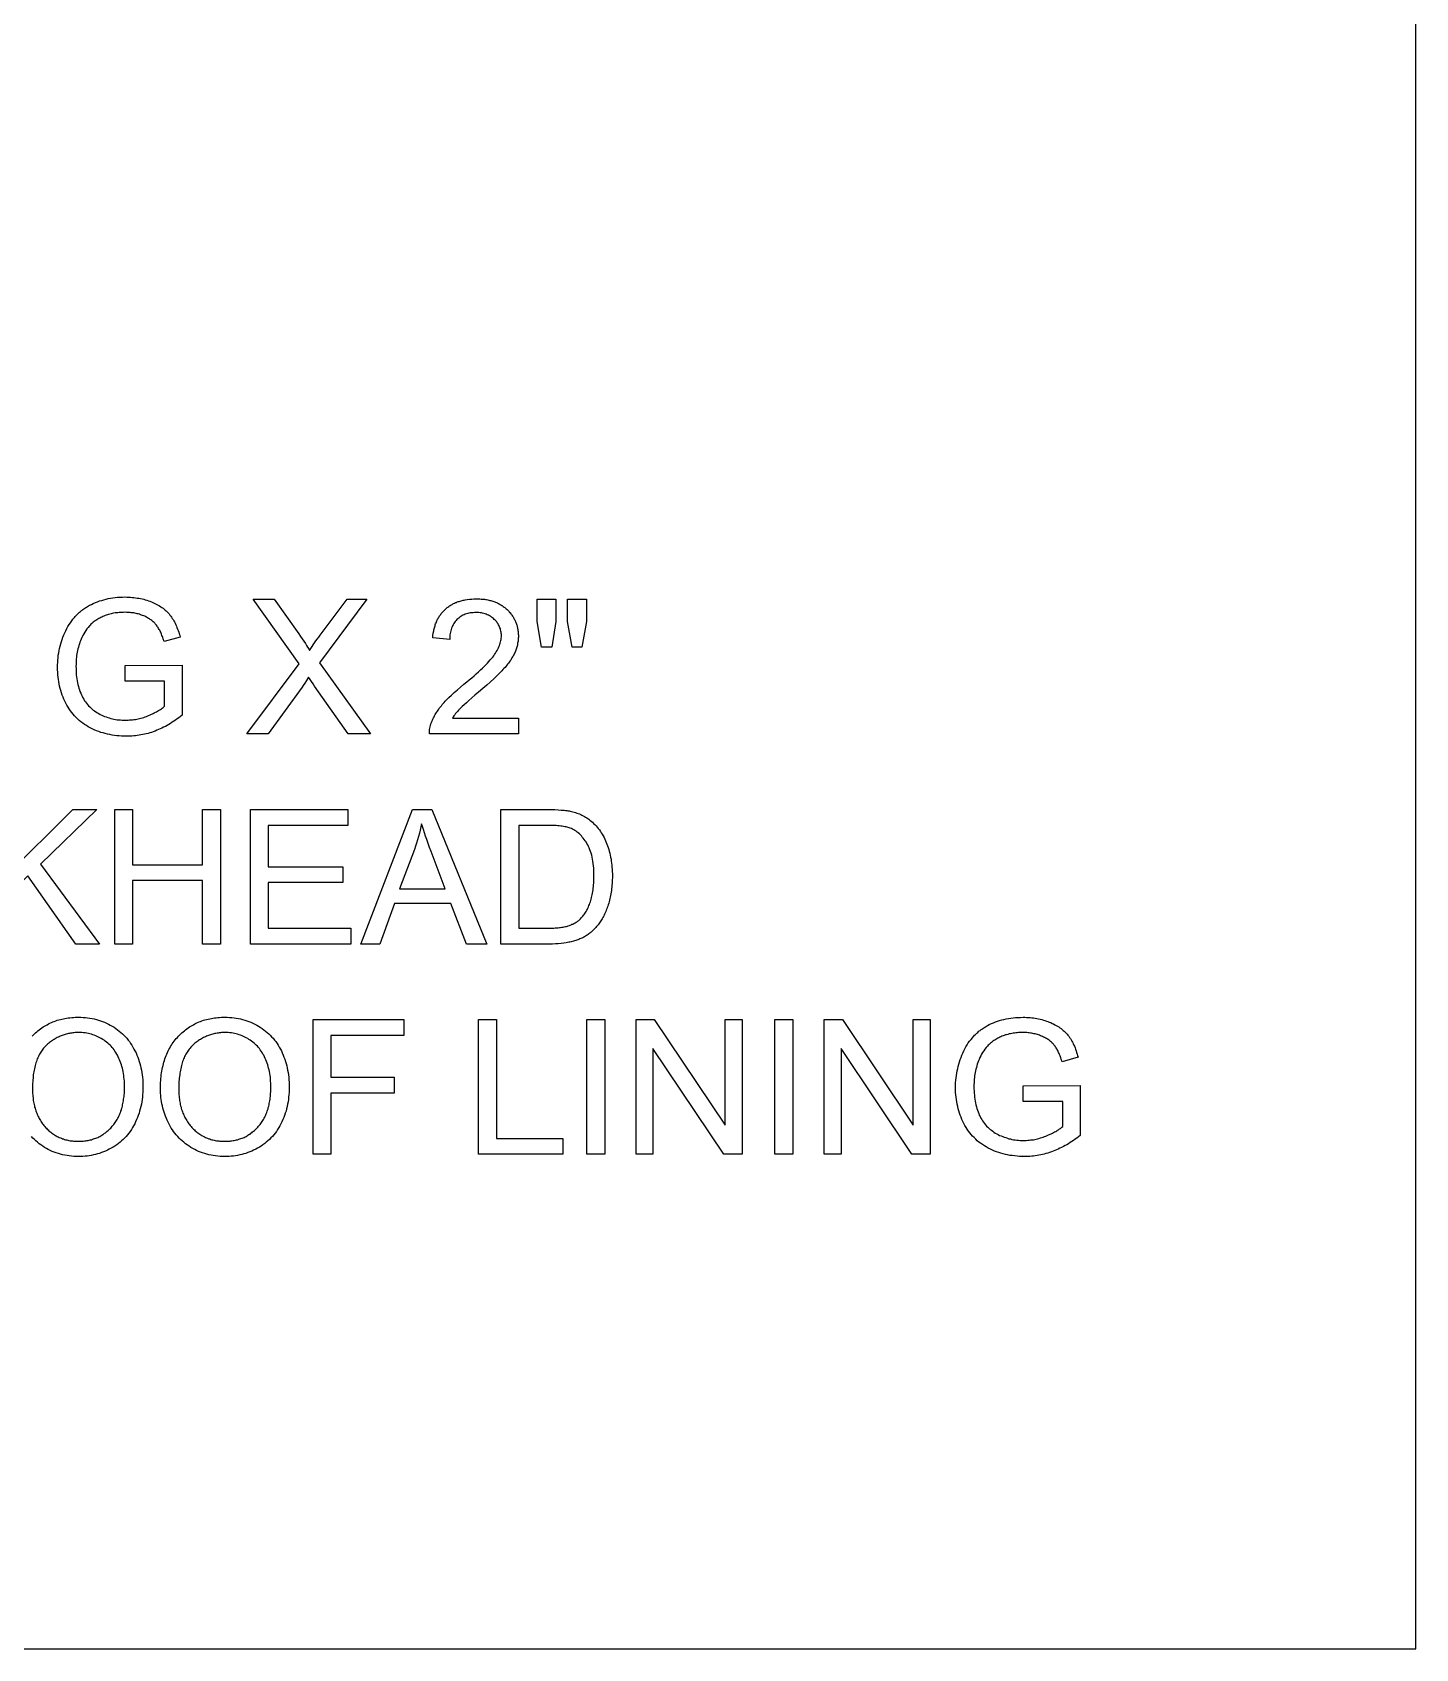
# Model space of a CAD drawing. Extents: x 0 to 4891, y -5350 to 5.
# Drawn here: x 2861 to 3814, y -5350 to -4237 of the extents above; entities that cross this region are included whole.
import ezdxf

# ---------------------------------------------------------------- set-up
doc = ezdxf.new("R2010")
doc.units = 0
doc.layers.add('Default_Layer', color=1, linetype='CONTINUOUS')

msp = doc.modelspace()

# ---------------------------------------------------------------- linework, layer by layer
at = {"layer": 'Default_Layer'}
for points in [[(0, -5350.1), (3813.6, -5350.1), (3813.6, -3124.1), (0, -3124.1), (0, -5350.1)], [(2924.9, -4683.9), (2924.9, -4673), (2964.2, -4672.9), (2964.2, -4707.3), (2963, -4708.2), (2961.9, -4709.1), (2960.7, -4709.9), (2959.6, -4710.7), (2958.4, -4711.5), (2957.3, -4712.2), (2956.1, -4713), (2955, -4713.7), (2953.8, -4714.3), (2952.6, -4715), (2951.4, -4715.6), (2950.3, -4716.2), (2949.1, -4716.7), (2947.9, -4717.2), (2946.7, -4717.7), (2945.5, -4718.2), (2944.3, -4718.7), (2943.1, -4719.1), (2941.9, -4719.4), (2940.7, -4719.8), (2939.4, -4720.1), (2938.2, -4720.4), (2937, -4720.7), (2935.8, -4720.9), (2934.5, -4721.1), (2933.3, -4721.3), (2932, -4721.5), (2930.8, -4721.6), (2929.5, -4721.7), (2928.3, -4721.8), (2927, -4721.8), (2925.8, -4721.8), (2924.1, -4721.8), (2922.4, -4721.7), (2920.7, -4721.6), (2919.1, -4721.5), (2917.5, -4721.3), (2915.9, -4721), (2914.3, -4720.7), (2912.7, -4720.4), (2911.2, -4720), (2909.7, -4719.5), (2908.1, -4719.1), (2906.7, -4718.5), (2905.2, -4718), (2903.7, -4717.4), (2902.3, -4716.7), (2900.9, -4716), (2899.5, -4715.2), (2898.2, -4714.5), (2896.9, -4713.6), (2895.7, -4712.7), (2894.5, -4711.8), (2893.3, -4710.9), (2892.2, -4709.9), (2891.1, -4708.8), (2890.1, -4707.7), (2889.1, -4706.6), (2888.2, -4705.5), (2887.3, -4704.3), (2886.4, -4703), (2885.6, -4701.7), (2884.8, -4700.4), (2884.1, -4699.1), (2883.4, -4697.7), (2882.8, -4696.2), (2882.2, -4694.8), (2881.6, -4693.4), (2881.1, -4691.9), (2880.6, -4690.4), (2880.2, -4688.9), (2879.8, -4687.3), (2879.5, -4685.8), (2879.2, -4684.2), (2879, -4682.6), (2878.8, -4681), (2878.6, -4679.4), (2878.5, -4677.7), (2878.4, -4676), (2878.4, -4674.3), (2878.4, -4672.6), (2878.5, -4671), (2878.6, -4669.3), (2878.8, -4667.7), (2878.9, -4666), (2879.2, -4664.4), (2879.5, -4662.8), (2879.8, -4661.3), (2880.2, -4659.7), (2880.6, -4658.1), (2881.1, -4656.6), (2881.6, -4655.1), (2882.1, -4653.5), (2882.7, -4652), (2883.3, -4650.6), (2884, -4649.1), (2884.8, -4647.6), (2885.5, -4646.2), (2886.3, -4644.9), (2887.2, -4643.6), (2888.1, -4642.3), (2889, -4641.1), (2890, -4640), (2890.4, -4639.4), (2891, -4638.9), (2891.5, -4638.3), (2892, -4637.8), (2892.5, -4637.3), (2893.1, -4636.8), (2893.6, -4636.3), (2894.2, -4635.8), (2894.8, -4635.3), (2895.3, -4634.9), (2895.9, -4634.4), (2896.5, -4634), (2897.1, -4633.6), (2897.8, -4633.2), (2898.4, -4632.8), (2899, -4632.4), (2899.7, -4632), (2900.3, -4631.6), (2901.7, -4631), (2903, -4630.3), (2904.4, -4629.7), (2905.9, -4629.2), (2907.3, -4628.6), (2908.8, -4628.2), (2910.3, -4627.8), (2911.8, -4627.4), (2913.3, -4627), (2914.9, -4626.7), (2916.5, -4626.5), (2918.1, -4626.3), (2919.7, -4626.1), (2921.4, -4626), (2923.1, -4626), (2924.8, -4625.9), (2926.1, -4626), (2927.3, -4626), (2928.5, -4626.1), (2929.7, -4626.2), (2930.9, -4626.3), (2932.1, -4626.4), (2933.2, -4626.6), (2934.4, -4626.8), (2935.5, -4627), (2936.6, -4627.2), (2937.7, -4627.5), (2938.8, -4627.8), (2939.9, -4628.1), (2940.9, -4628.5), (2941.9, -4628.8), (2943, -4629.2), (2944, -4629.7), (2945, -4630.1), (2945.9, -4630.5), (2946.8, -4631), (2947.7, -4631.5), (2948.6, -4632), (2949.4, -4632.6), (2950.2, -4633.1), (2951, -4633.7), (2951.8, -4634.3), (2952.5, -4634.9), (2953.2, -4635.5), (2953.9, -4636.2), (2954.5, -4636.9), (2955.2, -4637.6), (2955.7, -4638.3), (2956.3, -4639), (2956.9, -4639.8), (2957.4, -4640.6), (2957.9, -4641.4), (2958.4, -4642.3), (2958.9, -4643.1), (2959.4, -4644), (2959.8, -4645), (2960.2, -4645.9), (2960.6, -4646.9), (2961, -4648), (2961.4, -4649), (2961.8, -4650.1), (2962.1, -4651.2), (2962.5, -4652.3), (2962.8, -4653.5), (2951.7, -4656.5), (2951.2, -4654.8), (2950.9, -4653.9), (2950.6, -4653.1), (2950.3, -4652.4), (2950, -4651.6), (2949.7, -4650.9), (2949.4, -4650.2), (2949, -4649.5), (2948.7, -4648.8), (2948.3, -4648.2), (2948, -4647.6), (2947.6, -4647), (2947.3, -4646.4), (2946.9, -4645.9), (2946.5, -4645.4), (2946.1, -4644.9), (2945.7, -4644.4), (2945.3, -4643.9), (2944.8, -4643.4), (2944.3, -4643), (2943.8, -4642.6), (2943.3, -4642.1), (2942.7, -4641.7), (2942.2, -4641.3), (2941.6, -4640.9), (2941, -4640.6), (2940.4, -4640.2), (2939.7, -4639.9), (2939.1, -4639.5), (2938.4, -4639.2), (2937.7, -4638.9), (2936.9, -4638.6), (2936.2, -4638.3), (2935.5, -4638.1), (2934.7, -4637.8), (2933.9, -4637.6), (2933.2, -4637.4), (2932.4, -4637.2), (2931.6, -4637.1), (2930.8, -4636.9), (2930, -4636.8), (2929.1, -4636.7), (2928.3, -4636.6), (2927.5, -4636.5), (2926.6, -4636.5), (2925.8, -4636.5), (2924.9, -4636.4), (2923.8, -4636.5), (2922.8, -4636.5), (2921.8, -4636.5), (2920.8, -4636.6), (2919.8, -4636.7), (2918.9, -4636.8), (2918, -4636.9), (2917, -4637.1), (2916.1, -4637.3), (2915.3, -4637.5), (2914.4, -4637.7), (2913.5, -4637.9), (2912.7, -4638.2), (2911.9, -4638.4), (2911.1, -4638.7), (2910.3, -4639), (2909.6, -4639.4), (2908.8, -4639.7), (2908.1, -4640), (2907.4, -4640.4), (2906.7, -4640.8), (2906.1, -4641.2), (2905.4, -4641.6), (2904.8, -4642), (2904.2, -4642.4), (2903.6, -4642.8), (2903, -4643.3), (2902.5, -4643.8), (2901.9, -4644.2), (2901.4, -4644.7), (2900.9, -4645.2), (2900.4, -4645.7), (2899.5, -4646.8), (2898.6, -4647.9), (2897.8, -4649), (2897.1, -4650.1), (2896.4, -4651.3), (2895.7, -4652.5), (2895.1, -4653.7), (2894.6, -4654.9), (2894.2, -4656), (2893.8, -4657.1), (2893.4, -4658.2), (2893, -4659.3), (2892.7, -4660.4), (2892.4, -4661.6), (2892.2, -4662.7), (2891.9, -4663.9), (2891.7, -4665), (2891.5, -4666.2), (2891.4, -4667.4), (2891.3, -4668.6), (2891.2, -4669.8), (2891.1, -4671.1), (2891.1, -4672.3), (2891, -4673.6), (2891.1, -4675.1), (2891.1, -4676.6), (2891.2, -4678.1), (2891.3, -4679.5), (2891.5, -4680.9), (2891.6, -4682.3), (2891.9, -4683.6), (2892.1, -4685), (2892.4, -4686.2), (2892.7, -4687.5), (2893, -4688.7), (2893.4, -4689.9), (2893.8, -4691), (2894.3, -4692.2), (2894.8, -4693.3), (2895.3, -4694.3), (2895.8, -4695.3), (2896.4, -4696.3), (2897, -4697.3), (2897.7, -4698.2), (2898.3, -4699.1), (2899.1, -4700), (2899.8, -4700.8), (2900.5, -4701.6), (2901.3, -4702.3), (2902.2, -4703.1), (2903, -4703.8), (2903.9, -4704.4), (2904.8, -4705), (2905.8, -4705.6), (2906.7, -4706.2), (2907.7, -4706.7), (2908.8, -4707.2), (2909.8, -4707.7), (2910.8, -4708.1), (2911.9, -4708.5), (2912.9, -4708.8), (2914, -4709.2), (2915.1, -4709.5), (2916.2, -4709.7), (2917.2, -4710), (2918.3, -4710.2), (2919.4, -4710.4), (2920.5, -4710.5), (2921.7, -4710.6), (2922.8, -4710.7), (2923.9, -4710.7), (2925.1, -4710.8), (2926.1, -4710.7), (2927.1, -4710.7), (2928, -4710.6), (2929, -4710.6), (2930, -4710.5), (2931, -4710.3), (2932, -4710.2), (2932.9, -4710), (2933.9, -4709.8), (2934.9, -4709.6), (2935.8, -4709.3), (2936.8, -4709), (2937.8, -4708.8), (2938.7, -4708.4), (2939.7, -4708.1), (2940.6, -4707.7), (2942.5, -4706.9), (2944.2, -4706.1), (2945, -4705.7), (2945.8, -4705.3), (2946.6, -4704.9), (2947.3, -4704.5), (2948, -4704.1), (2948.7, -4703.7), (2949.3, -4703.3), (2949.9, -4702.9), (2950.5, -4702.4), (2951.1, -4702), (2951.6, -4701.6), (2952.1, -4701.1), (2952.1, -4683.9), (2924.9, -4683.9)], [(3008.8, -4720.2), (3044.7, -4671.9), (3013, -4627.5), (3027.6, -4627.5), (3044.5, -4651.3), (3045.7, -4653.1), (3046.9, -4654.8), (3048, -4656.4), (3049, -4657.9), (3049.8, -4659.2), (3050.6, -4660.5), (3051.3, -4661.6), (3051.9, -4662.7), (3052.7, -4661.4), (3053.6, -4660.1), (3054.4, -4658.8), (3055.3, -4657.5), (3056.2, -4656.2), (3057.2, -4654.9), (3058.2, -4653.5), (3059.3, -4652.1), (3077.9, -4627.5), (3091.3, -4627.5), (3058.7, -4671.2), (3093.8, -4720.2), (3078.6, -4720.2), (3055.3, -4687.2), (3054.3, -4685.7), (3053.3, -4684.2), (3052.3, -4682.6), (3051.2, -4681), (3049.8, -4683.3), (3048.6, -4685.2), (3047.6, -4686.8), (3046.8, -4687.9), (3023.5, -4720.2), (3008.8, -4720.2)], [(3195.8, -4709.3), (3195.8, -4720.2), (3134.5, -4720.2), (3134.5, -4719.2), (3134.6, -4718.2), (3134.6, -4717.2), (3134.8, -4716.2), (3135, -4715.2), (3135.2, -4714.3), (3135.5, -4713.3), (3135.8, -4712.3), (3136.2, -4711.6), (3136.5, -4710.8), (3136.8, -4710), (3137.2, -4709.2), (3137.6, -4708.4), (3138, -4707.7), (3138.4, -4706.9), (3138.9, -4706.1), (3139.4, -4705.4), (3139.9, -4704.6), (3140.4, -4703.8), (3140.9, -4703.1), (3141.5, -4702.3), (3142.1, -4701.5), (3142.7, -4700.8), (3143.3, -4700), (3144, -4699.2), (3144.7, -4698.5), (3145.4, -4697.7), (3146.2, -4696.8), (3147.8, -4695.2), (3149.6, -4693.5), (3151.6, -4691.7), (3153.7, -4689.8), (3155.9, -4687.9), (3158.2, -4686), (3160.1, -4684.4), (3161.9, -4682.9), (3163.6, -4681.5), (3165.2, -4680.1), (3166.7, -4678.7), (3168.2, -4677.4), (3169.6, -4676.1), (3170.9, -4674.9), (3172.1, -4673.7), (3173.3, -4672.5), (3174.4, -4671.4), (3175.4, -4670.3), (3176.3, -4669.2), (3177.2, -4668.2), (3178, -4667.3), (3178.7, -4666.4), (3179.3, -4665.5), (3179.9, -4664.6), (3180.5, -4663.7), (3181, -4662.8), (3181.5, -4661.9), (3181.9, -4661), (3182.3, -4660.2), (3182.6, -4659.3), (3183, -4658.4), (3183.2, -4657.6), (3183.5, -4656.7), (3183.6, -4655.9), (3183.8, -4655.1), (3183.9, -4654.3), (3184, -4653.4), (3184, -4652.6), (3184, -4651.8), (3183.9, -4651), (3183.8, -4650.2), (3183.7, -4649.4), (3183.5, -4648.6), (3183.3, -4647.9), (3183, -4647.1), (3182.8, -4646.4), (3182.4, -4645.7), (3182.1, -4645), (3181.7, -4644.3), (3181.2, -4643.7), (3180.8, -4643.1), (3180.2, -4642.4), (3179.7, -4641.8), (3179.1, -4641.3), (3178.5, -4640.7), (3177.9, -4640.2), (3177.2, -4639.7), (3176.5, -4639.2), (3175.8, -4638.8), (3175.1, -4638.4), (3174.3, -4638.1), (3173.6, -4637.7), (3172.8, -4637.5), (3171.9, -4637.2), (3171.1, -4637), (3170.2, -4636.9), (3169.3, -4636.7), (3168.4, -4636.6), (3167.5, -4636.6), (3166.5, -4636.6), (3165.5, -4636.6), (3164.5, -4636.7), (3163.6, -4636.7), (3162.6, -4636.9), (3161.7, -4637.1), (3160.8, -4637.3), (3160, -4637.5), (3159.1, -4637.8), (3158.3, -4638.1), (3157.5, -4638.5), (3156.8, -4638.9), (3156, -4639.3), (3155.3, -4639.8), (3154.7, -4640.4), (3154, -4640.9), (3153.4, -4641.5), (3152.8, -4642.1), (3152.2, -4642.8), (3151.7, -4643.5), (3151.2, -4644.2), (3150.8, -4645), (3150.4, -4645.7), (3150, -4646.5), (3149.7, -4647.4), (3149.4, -4648.3), (3149.1, -4649.2), (3148.9, -4650.1), (3148.7, -4651), (3148.6, -4652), (3148.5, -4653), (3148.4, -4654.1), (3148.4, -4655.2), (3136.7, -4654), (3136.8, -4652.4), (3137.1, -4650.8), (3137.4, -4649.3), (3137.5, -4648.5), (3137.7, -4647.8), (3137.9, -4647.1), (3138.1, -4646.4), (3138.3, -4645.7), (3138.5, -4645), (3138.7, -4644.4), (3139, -4643.7), (3139.3, -4643.1), (3139.5, -4642.4), (3139.8, -4641.8), (3140.1, -4641.2), (3140.4, -4640.6), (3140.8, -4640), (3141.1, -4639.5), (3141.5, -4638.9), (3141.8, -4638.4), (3142.2, -4637.9), (3142.6, -4637.3), (3143, -4636.8), (3143.4, -4636.3), (3143.9, -4635.8), (3144.3, -4635.4), (3144.8, -4634.9), (3145.2, -4634.5), (3145.7, -4634), (3146.2, -4633.6), (3146.7, -4633.2), (3147.2, -4632.8), (3147.8, -4632.4), (3148.3, -4632.1), (3148.8, -4631.7), (3149.4, -4631.4), (3150, -4631), (3150.6, -4630.7), (3151.1, -4630.4), (3151.7, -4630.1), (3152.4, -4629.8), (3153, -4629.6), (3153.6, -4629.3), (3154.2, -4629.1), (3154.9, -4628.9), (3155.6, -4628.7), (3156.2, -4628.5), (3156.9, -4628.3), (3157.6, -4628.1), (3158.3, -4628), (3159, -4627.8), (3160.5, -4627.6), (3162, -4627.4), (3163.6, -4627.3), (3165.1, -4627.2), (3166.8, -4627.2), (3168.4, -4627.2), (3169.2, -4627.2), (3170, -4627.3), (3170.8, -4627.3), (3171.6, -4627.4), (3172.3, -4627.5), (3173.1, -4627.6), (3173.8, -4627.7), (3174.6, -4627.9), (3175.3, -4628), (3176, -4628.2), (3176.7, -4628.4), (3177.4, -4628.6), (3178.1, -4628.8), (3178.7, -4629), (3179.4, -4629.2), (3180, -4629.5), (3180.7, -4629.8), (3181.3, -4630), (3181.9, -4630.3), (3182.5, -4630.6), (3183.1, -4631), (3183.7, -4631.3), (3184.2, -4631.7), (3184.8, -4632), (3185.3, -4632.4), (3185.9, -4632.8), (3186.4, -4633.2), (3186.9, -4633.7), (3187.4, -4634.1), (3187.9, -4634.5), (3188.4, -4635), (3188.8, -4635.5), (3189.3, -4636), (3189.7, -4636.5), (3190.1, -4636.9), (3190.5, -4637.4), (3190.9, -4638), (3191.3, -4638.5), (3191.7, -4639), (3192, -4639.5), (3192.3, -4640.1), (3192.6, -4640.6), (3192.9, -4641.1), (3193.2, -4641.7), (3193.5, -4642.3), (3193.7, -4642.8), (3194, -4643.4), (3194.2, -4644), (3194.4, -4644.6), (3194.6, -4645.2), (3194.8, -4645.8), (3194.9, -4646.4), (3195.1, -4647), (3195.2, -4647.6), (3195.3, -4648.3), (3195.4, -4648.9), (3195.5, -4649.6), (3195.6, -4650.2), (3195.6, -4650.9), (3195.6, -4651.5), (3195.7, -4652.2), (3195.7, -4652.9), (3195.7, -4653.6), (3195.6, -4654.3), (3195.6, -4655), (3195.5, -4655.7), (3195.5, -4656.3), (3195.4, -4657), (3195.2, -4657.7), (3195.1, -4658.4), (3195, -4659.1), (3194.8, -4659.8), (3194.6, -4660.5), (3194.4, -4661.1), (3194.2, -4661.8), (3193.9, -4662.5), (3193.7, -4663.2), (3193.4, -4663.8), (3193.1, -4664.5), (3192.8, -4665.2), (3192.4, -4665.9), (3192.1, -4666.6), (3191.7, -4667.2), (3191.3, -4667.9), (3190.8, -4668.6), (3190.4, -4669.3), (3189.9, -4670.1), (3189.4, -4670.8), (3188.8, -4671.5), (3188.3, -4672.2), (3187.7, -4672.9), (3187.1, -4673.7), (3186.5, -4674.4), (3185.8, -4675.2), (3185.1, -4675.9), (3184.4, -4676.7), (3183.6, -4677.5), (3182.7, -4678.4), (3180.9, -4680.2), (3178.8, -4682.2), (3176.5, -4684.3), (3174, -4686.6), (3171.2, -4688.9), (3168.3, -4691.5), (3165.8, -4693.5), (3163.6, -4695.4), (3161.6, -4697.1), (3159.9, -4698.7), (3158.4, -4700.1), (3157.1, -4701.3), (3156, -4702.3), (3155.1, -4703.2), (3154.4, -4703.9), (3153.7, -4704.7), (3153.1, -4705.5), (3152.5, -4706.2), (3151.9, -4707), (3151.3, -4707.8), (3150.8, -4708.5), (3150.3, -4709.3), (3195.8, -4709.3)], [(3211.7, -4660.4), (3208.6, -4642.7), (3208.6, -4627.5), (3221.5, -4627.5), (3221.5, -4642.7), (3218.7, -4660.4), (3211.7, -4660.4)], [(3232.7, -4660.4), (3229.6, -4642.7), (3229.6, -4627.5), (3242.5, -4627.5), (3242.5, -4642.7), (3239.5, -4660.4), (3232.7, -4660.4)], [(2830.5, -4864.9), (2830.5, -4772.2), (2842.8, -4772.2), (2842.8, -4818.2), (2888.8, -4772.2), (2905.5, -4772.2), (2866.6, -4809.8), (2907.2, -4864.9), (2891, -4864.9), (2858, -4818), (2842.8, -4832.8), (2842.8, -4864.9), (2830.5, -4864.9)], [(2917.8, -4864.9), (2917.8, -4772.2), (2930.1, -4772.2), (2930.1, -4810.3), (2978.3, -4810.3), (2978.3, -4772.2), (2990.5, -4772.2), (2990.5, -4864.9), (2978.3, -4864.9), (2978.3, -4821.2), (2930.1, -4821.2), (2930.1, -4864.9), (2917.8, -4864.9)], [(3011.2, -4864.9), (3011.2, -4772.2), (3078.2, -4772.2), (3078.2, -4783.2), (3023.5, -4783.2), (3023.5, -4811.6), (3074.8, -4811.6), (3074.8, -4822.4), (3023.5, -4822.4), (3023.5, -4854), (3080.4, -4854), (3080.4, -4864.9), (3011.2, -4864.9)], [(3087.2, -4864.9), (3122.8, -4772.2), (3136, -4772.2), (3173.9, -4864.9), (3159.9, -4864.9), (3149.1, -4836.9), (3110.4, -4836.9), (3100.2, -4864.9), (3087.2, -4864.9)], [(3183.7, -4864.9), (3183.7, -4772.2), (3215.7, -4772.2), (3218.3, -4772.2), (3220.7, -4772.3), (3223, -4772.4), (3225.2, -4772.6), (3227.2, -4772.7), (3228.1, -4772.9), (3229, -4773), (3229.8, -4773.1), (3230.7, -4773.2), (3231.4, -4773.4), (3232.2, -4773.6), (3233.2, -4773.8), (3234.1, -4774.1), (3235.1, -4774.3), (3236, -4774.7), (3236.9, -4775), (3237.8, -4775.3), (3238.7, -4775.7), (3239.5, -4776.1), (3240.4, -4776.6), (3241.2, -4777), (3242, -4777.5), (3242.8, -4778), (3243.6, -4778.5), (3244.3, -4779), (3245, -4779.6), (3245.8, -4780.2), (3246.7, -4781), (3247.5, -4781.8), (3248.4, -4782.6), (3249.2, -4783.5), (3250, -4784.4), (3250.7, -4785.3), (3251.5, -4786.3), (3252.2, -4787.3), (3252.8, -4788.3), (3253.5, -4789.3), (3254.1, -4790.4), (3254.7, -4791.4), (3255.2, -4792.6), (3255.7, -4793.7), (3256.2, -4794.9), (3256.7, -4796.1), (3257.1, -4797.3), (3257.6, -4798.5), (3257.9, -4799.8), (3258.3, -4801), (3258.6, -4802.3), (3258.9, -4803.7), (3259.2, -4805), (3259.5, -4806.4), (3259.7, -4807.8), (3259.9, -4809.2), (3260, -4810.6), (3260.1, -4812), (3260.2, -4813.5), (3260.3, -4815), (3260.4, -4816.5), (3260.4, -4818.1), (3260.4, -4819.4), (3260.3, -4820.7), (3260.3, -4821.9), (3260.2, -4823.2), (3260.1, -4824.4), (3260, -4825.7), (3259.9, -4826.9), (3259.8, -4828), (3259.6, -4829.2), (3259.4, -4830.3), (3259.2, -4831.5), (3259, -4832.6), (3258.7, -4833.6), (3258.5, -4834.7), (3258.2, -4835.8), (3257.9, -4836.8), (3257.6, -4837.8), (3257.3, -4838.8), (3256.9, -4839.8), (3256.6, -4840.7), (3256.2, -4841.6), (3255.9, -4842.5), (3255.5, -4843.4), (3255.1, -4844.3), (3254.7, -4845.1), (3254.3, -4845.9), (3253.9, -4846.7), (3253.4, -4847.5), (3253, -4848.2), (3252.5, -4848.9), (3252.1, -4849.6), (3251.6, -4850.3), (3251.1, -4851), (3250.6, -4851.6), (3250.1, -4852.2), (3249.6, -4852.8), (3249.1, -4853.4), (3248.6, -4854), (3248.1, -4854.5), (3247.5, -4855.1), (3247, -4855.6), (3246.5, -4856.1), (3245.9, -4856.6), (3245.4, -4857), (3244.8, -4857.5), (3244.2, -4857.9), (3243.7, -4858.3), (3243.1, -4858.7), (3242.5, -4859.1), (3241.9, -4859.5), (3241.3, -4859.8), (3240.7, -4860.2), (3240.1, -4860.5), (3239.4, -4860.8), (3238.7, -4861.1), (3238.1, -4861.4), (3237.4, -4861.7), (3236.6, -4862), (3235.9, -4862.2), (3235.2, -4862.5), (3234.4, -4862.7), (3233.6, -4862.9), (3232, -4863.4), (3231.2, -4863.5), (3230.4, -4863.7), (3228.7, -4864), (3226.9, -4864.3), (3225.1, -4864.5), (3223.2, -4864.7), (3221.3, -4864.8), (3219.2, -4864.9), (3217.2, -4864.9), (3183.7, -4864.9)], [(3113.9, -4826.9), (3145.3, -4826.9), (3135.7, -4801.2), (3134.6, -4798.3), (3133.6, -4795.6), (3132.7, -4793), (3131.8, -4790.5), (3131, -4788.2), (3130.3, -4786), (3129.7, -4783.9), (3129.1, -4782), (3128.6, -4784.2), (3128.1, -4786.4), (3127.6, -4788.6), (3126.9, -4790.8), (3126.3, -4793.1), (3125.6, -4795.3), (3124.9, -4797.5), (3124.1, -4799.7), (3113.9, -4826.9)], [(3196, -4854), (3215.8, -4854), (3218, -4854), (3220.1, -4853.9), (3221.1, -4853.8), (3222.1, -4853.8), (3223, -4853.7), (3224, -4853.6), (3224.8, -4853.5), (3225.7, -4853.3), (3226.5, -4853.2), (3227.3, -4853), (3228.1, -4852.9), (3228.8, -4852.7), (3229.5, -4852.5), (3230.1, -4852.3), (3230.8, -4852.1), (3231.4, -4851.8), (3232, -4851.6), (3232.6, -4851.3), (3233.2, -4851.1), (3233.8, -4850.8), (3234.3, -4850.5), (3234.9, -4850.2), (3235.4, -4849.9), (3235.9, -4849.6), (3236.3, -4849.3), (3236.8, -4848.9), (3237.3, -4848.6), (3237.7, -4848.2), (3238.1, -4847.9), (3238.5, -4847.5), (3239, -4846.9), (3239.5, -4846.3), (3240.1, -4845.7), (3240.5, -4845.1), (3241, -4844.5), (3241.5, -4843.8), (3241.9, -4843.1), (3242.4, -4842.4), (3242.8, -4841.6), (3243.2, -4840.9), (3243.6, -4840.1), (3243.9, -4839.3), (3244.3, -4838.4), (3244.6, -4837.6), (3244.9, -4836.7), (3245.3, -4835.8), (3245.6, -4834.8), (3245.8, -4833.9), (3246.1, -4832.9), (3246.3, -4831.9), (3246.6, -4830.9), (3246.8, -4829.8), (3246.9, -4828.7), (3247.1, -4827.6), (3247.2, -4826.5), (3247.4, -4825.3), (3247.5, -4824.1), (3247.6, -4822.9), (3247.6, -4821.7), (3247.7, -4820.5), (3247.7, -4819.2), (3247.7, -4817.9), (3247.7, -4816.1), (3247.6, -4814.4), (3247.6, -4812.7), (3247.4, -4811), (3247.3, -4809.5), (3247, -4807.9), (3246.8, -4806.5), (3246.5, -4805), (3246.2, -4803.7), (3245.8, -4802.3), (3245.4, -4801.1), (3245, -4799.9), (3244.5, -4798.7), (3244, -4797.6), (3243.5, -4796.6), (3242.9, -4795.6), (3242.3, -4794.6), (3241.7, -4793.7), (3241.1, -4792.8), (3240.4, -4792), (3239.7, -4791.2), (3239.1, -4790.4), (3238.4, -4789.7), (3237.7, -4789), (3236.9, -4788.4), (3236.2, -4787.8), (3235.4, -4787.2), (3234.6, -4786.7), (3233.8, -4786.2), (3233, -4785.8), (3232.2, -4785.4), (3231.3, -4785.1), (3230.7, -4784.8), (3230, -4784.6), (3229.3, -4784.4), (3228.5, -4784.2), (3227.7, -4784.1), (3226.8, -4783.9), (3225.9, -4783.8), (3224.9, -4783.6), (3223.9, -4783.5), (3222.8, -4783.4), (3221.7, -4783.3), (3220.6, -4783.3), (3219.4, -4783.2), (3218.1, -4783.2), (3216.8, -4783.2), (3215.5, -4783.2), (3196, -4783.2), (3196, -4854)], [(2949.2, -4964.5), (2949.2, -4963), (2949.3, -4961.6), (2949.3, -4960.2), (2949.4, -4958.9), (2949.5, -4957.5), (2949.7, -4956.2), (2949.8, -4954.9), (2950, -4953.6), (2950.2, -4952.3), (2950.4, -4951), (2950.7, -4949.8), (2951, -4948.6), (2951.3, -4947.4), (2951.6, -4946.2), (2952, -4945), (2952.3, -4943.9), (2952.7, -4942.8), (2953.1, -4941.7), (2953.6, -4940.6), (2954.1, -4939.5), (2954.6, -4938.5), (2955.1, -4937.5), (2955.6, -4936.5), (2956.2, -4935.5), (2956.8, -4934.5), (2957.4, -4933.6), (2958.1, -4932.7), (2958.7, -4931.8), (2959.4, -4930.9), (2960.1, -4930), (2960.9, -4929.2), (2961.6, -4928.4), (2962.4, -4927.6), (2963.2, -4926.8), (2964, -4926), (2964.8, -4925.3), (2965.7, -4924.6), (2966.5, -4923.9), (2967.4, -4923.3), (2968.3, -4922.6), (2969.2, -4922), (2970.1, -4921.5), (2971, -4920.9), (2971.9, -4920.4), (2972.9, -4919.9), (2973.8, -4919.4), (2974.8, -4919), (2975.8, -4918.5), (2976.8, -4918.1), (2977.8, -4917.8), (2978.9, -4917.4), (2979.9, -4917.1), (2981, -4916.8), (2982.1, -4916.6), (2983.2, -4916.3), (2984.3, -4916.1), (2985.4, -4915.9), (2986.5, -4915.7), (2987.7, -4915.6), (2988.8, -4915.5), (2990, -4915.4), (2991.2, -4915.3), (2992.4, -4915.3), (2993.6, -4915.3), (2995.2, -4915.3), (2996.8, -4915.4), (2998.3, -4915.5), (2999.9, -4915.7), (3001.4, -4915.9), (3002.9, -4916.1), (3004.4, -4916.4), (3005.8, -4916.8), (3007.3, -4917.2), (3008.7, -4917.7), (3010.1, -4918.2), (3011.5, -4918.7), (3012.8, -4919.3), (3014.2, -4920), (3015.5, -4920.7), (3016.8, -4921.4), (3018, -4922.2), (3019.3, -4923), (3020.5, -4923.9), (3021.6, -4924.8), (3022.7, -4925.7), (3023.8, -4926.7), (3024.8, -4927.7), (3025.8, -4928.8), (3026.8, -4929.8), (3027.7, -4931), (3028.6, -4932.1), (3029.5, -4933.3), (3030.3, -4934.6), (3031, -4935.9), (3031.8, -4937.2), (3032.5, -4938.5), (3033.1, -4939.9), (3033.7, -4941.3), (3034.3, -4942.8), (3034.8, -4944.2), (3035.3, -4945.7), (3035.8, -4947.2), (3036.2, -4948.7), (3036.5, -4950.2), (3036.8, -4951.8), (3037.1, -4953.4), (3037.4, -4955), (3037.6, -4956.6), (3037.7, -4958.3), (3037.8, -4960), (3037.9, -4961.7), (3037.9, -4963.4), (3037.9, -4965.1), (3037.8, -4966.9), (3037.7, -4968.6), (3037.5, -4970.3), (3037.3, -4971.9), (3037.1, -4973.6), (3036.8, -4975.2), (3036.5, -4976.8), (3036.1, -4978.3), (3035.7, -4979.9), (3035.2, -4981.4), (3034.7, -4982.9), (3034.1, -4984.4), (3033.5, -4985.8), (3032.9, -4987.2), (3032.2, -4988.6), (3031.5, -4990), (3030.7, -4991.3), (3029.9, -4992.6), (3029.1, -4993.9), (3028.2, -4995.1), (3027.3, -4996.2), (3026.3, -4997.3), (3025.3, -4998.4), (3024.3, -4999.5), (3023.2, -5000.4), (3022.1, -5001.4), (3021, -5002.3), (3019.8, -5003.2), (3018.6, -5004), (3017.4, -5004.8), (3016.1, -5005.5), (3014.8, -5006.2), (3013.4, -5006.9), (3012.1, -5007.5), (3010.8, -5008), (3009.4, -5008.5), (3008, -5009), (3006.6, -5009.4), (3005.2, -5009.8), (3003.8, -5010.1), (3002.4, -5010.4), (3000.9, -5010.7), (2999.5, -5010.9), (2998, -5011), (2996.6, -5011.1), (2995.1, -5011.2), (2993.6, -5011.2), (2991.9, -5011.2), (2990.3, -5011.1), (2988.7, -5011), (2987.2, -5010.8), (2985.6, -5010.6), (2984.1, -5010.3), (2982.6, -5010), (2981.2, -5009.6), (2979.7, -5009.2), (2978.3, -5008.7), (2976.9, -5008.2), (2975.5, -5007.7), (2974.1, -5007), (2972.8, -5006.4), (2971.5, -5005.6), (2970.2, -5004.9), (2968.9, -5004.1), (2967.7, -5003.2), (2966.5, -5002.4), (2965.3, -5001.4), (2964.2, -5000.5), (2963.1, -4999.5), (2962.1, -4998.5), (2961.1, -4997.4), (2960.1, -4996.3), (2959.2, -4995.2), (2958.3, -4994), (2957.5, -4992.8), (2956.7, -4991.6), (2955.9, -4990.3), (2955.2, -4989), (2954.5, -4987.6), (2953.9, -4986.2), (2953.3, -4984.9), (2952.7, -4983.5), (2952.2, -4982.1), (2951.7, -4980.7), (2951.3, -4979.2), (2950.9, -4977.8), (2950.6, -4976.4), (2950.2, -4974.9), (2950, -4973.4), (2949.7, -4972), (2949.6, -4970.5), (2949.4, -4969), (2949.3, -4967.5), (2949.2, -4966), (2949.2, -4964.5)], [(3054.3, -5009.6), (3054.3, -4916.9), (3116.9, -4916.9), (3116.9, -4927.9), (3066.6, -4927.9), (3066.6, -4956.6), (3110.1, -4956.6), (3110.1, -4967.5), (3066.6, -4967.5), (3066.6, -5009.6), (3054.3, -5009.6)], [(3168.3, -5009.6), (3168.3, -4916.9), (3180.6, -4916.9), (3180.6, -4998.7), (3226.2, -4998.7), (3226.2, -5009.6), (3168.3, -5009.6)], [(3242.9, -5009.6), (3242.9, -4916.9), (3255.2, -4916.9), (3255.2, -5009.6), (3242.9, -5009.6)], [(3276.7, -5009.6), (3276.7, -4916.9), (3289.3, -4916.9), (3338, -4989.7), (3338, -4916.9), (3349.7, -4916.9), (3349.7, -5009.6), (3337.1, -5009.6), (3288.4, -4936.8), (3288.4, -5009.6), (3276.7, -5009.6)], [(3372.4, -5009.6), (3372.4, -4916.9), (3384.7, -4916.9), (3384.7, -5009.6), (3372.4, -5009.6)], [(3406.2, -5009.6), (3406.2, -4916.9), (3418.8, -4916.9), (3467.5, -4989.7), (3467.5, -4916.9), (3479.2, -4916.9), (3479.2, -5009.6), (3466.7, -5009.6), (3418, -4936.8), (3418, -5009.6), (3406.2, -5009.6)], [(3543.2, -4973.3), (3543.2, -4962.4), (3582.5, -4962.3), (3582.5, -4996.7), (3581.4, -4997.6), (3580.2, -4998.5), (3579.1, -4999.3), (3578, -5000.1), (3576.8, -5000.9), (3575.7, -5001.6), (3574.5, -5002.4), (3573.3, -5003.1), (3572.2, -5003.7), (3571, -5004.4), (3569.8, -5005), (3568.6, -5005.5), (3567.4, -5006.1), (3566.3, -5006.6), (3565.1, -5007.1), (3563.9, -5007.6), (3562.7, -5008), (3561.4, -5008.4), (3560.2, -5008.8), (3559, -5009.2), (3557.8, -5009.5), (3556.6, -5009.8), (3555.4, -5010.1), (3554.1, -5010.3), (3552.9, -5010.5), (3551.6, -5010.7), (3550.4, -5010.9), (3549.2, -5011), (3547.9, -5011.1), (3546.6, -5011.2), (3545.4, -5011.2), (3544.1, -5011.2), (3542.4, -5011.2), (3540.8, -5011.1), (3539.1, -5011), (3537.5, -5010.8), (3535.8, -5010.6), (3534.2, -5010.4), (3532.6, -5010.1), (3531.1, -5009.8), (3529.5, -5009.4), (3528, -5008.9), (3526.5, -5008.5), (3525, -5007.9), (3523.6, -5007.4), (3522.1, -5006.8), (3520.7, -5006.1), (3519.3, -5005.4), (3517.9, -5004.6), (3516.6, -5003.8), (3515.3, -5003), (3514, -5002.1), (3512.8, -5001.2), (3511.7, -5000.3), (3510.6, -4999.3), (3509.5, -4998.2), (3508.5, -4997.1), (3507.5, -4996), (3506.5, -4994.9), (3505.6, -4993.7), (3504.8, -4992.4), (3504, -4991.1), (3503.2, -4989.8), (3502.5, -4988.4), (3501.8, -4987), (3501.1, -4985.6), (3500.5, -4984.2), (3500, -4982.7), (3499.5, -4981.3), (3499, -4979.8), (3498.6, -4978.3), (3498.2, -4976.7), (3497.9, -4975.2), (3497.6, -4973.6), (3497.3, -4972), (3497.1, -4970.4), (3497, -4968.7), (3496.8, -4967.1), (3496.8, -4965.4), (3496.8, -4963.7), (3496.8, -4962), (3496.8, -4960.4), (3497, -4958.7), (3497.1, -4957.1), (3497.3, -4955.4), (3497.6, -4953.8), (3497.8, -4952.2), (3498.2, -4950.6), (3498.5, -4949.1), (3499, -4947.5), (3499.4, -4946), (3499.9, -4944.4), (3500.5, -4942.9), (3501.1, -4941.4), (3501.7, -4940), (3502.4, -4938.5), (3503.1, -4937), (3503.9, -4935.6), (3504.7, -4934.3), (3505.5, -4933), (3506.4, -4931.7), (3507.4, -4930.5), (3508.3, -4929.4), (3508.8, -4928.8), (3509.3, -4928.2), (3509.8, -4927.7), (3510.4, -4927.2), (3510.9, -4926.7), (3511.4, -4926.2), (3512, -4925.7), (3512.5, -4925.2), (3513.1, -4924.7), (3513.7, -4924.3), (3514.3, -4923.8), (3514.9, -4923.4), (3515.5, -4923), (3516.1, -4922.5), (3516.8, -4922.1), (3517.4, -4921.8), (3518, -4921.4), (3518.7, -4921), (3520, -4920.3), (3521.4, -4919.7), (3522.8, -4919.1), (3524.2, -4918.5), (3525.7, -4918), (3527.1, -4917.6), (3528.6, -4917.1), (3530.1, -4916.8), (3531.7, -4916.4), (3533.2, -4916.1), (3534.8, -4915.9), (3536.5, -4915.7), (3538.1, -4915.5), (3539.8, -4915.4), (3541.5, -4915.4), (3543.2, -4915.3), (3544.4, -4915.3), (3545.7, -4915.4), (3546.9, -4915.5), (3548.1, -4915.5), (3549.3, -4915.7), (3550.4, -4915.8), (3551.6, -4916), (3552.7, -4916.2), (3553.9, -4916.4), (3555, -4916.6), (3556.1, -4916.9), (3557.2, -4917.2), (3558.2, -4917.5), (3559.3, -4917.9), (3560.3, -4918.2), (3561.3, -4918.6), (3562.3, -4919), (3563.3, -4919.5), (3564.3, -4919.9), (3565.2, -4920.4), (3566.1, -4920.9), (3566.9, -4921.4), (3567.8, -4921.9), (3568.6, -4922.5), (3569.4, -4923.1), (3570.1, -4923.7), (3570.9, -4924.3), (3571.6, -4924.9), (3572.2, -4925.6), (3572.9, -4926.3), (3573.5, -4927), (3574.1, -4927.7), (3574.7, -4928.4), (3575.2, -4929.2), (3575.8, -4930), (3576.3, -4930.8), (3576.8, -4931.7), (3577.3, -4932.5), (3577.7, -4933.4), (3578.2, -4934.4), (3578.6, -4935.3), (3579, -4936.3), (3579.4, -4937.3), (3579.8, -4938.4), (3580.1, -4939.5), (3580.5, -4940.6), (3580.8, -4941.7), (3581.1, -4942.8), (3570.1, -4945.9), (3569.5, -4944.2), (3569.2, -4943.3), (3568.9, -4942.5), (3568.7, -4941.8), (3568.3, -4941), (3568, -4940.3), (3567.7, -4939.6), (3567.4, -4938.9), (3567.1, -4938.2), (3566.7, -4937.6), (3566.4, -4937), (3566, -4936.4), (3565.6, -4935.8), (3565.3, -4935.3), (3564.9, -4934.8), (3564.5, -4934.3), (3564.1, -4933.8), (3563.6, -4933.3), (3563.2, -4932.8), (3562.7, -4932.4), (3562.2, -4931.9), (3561.7, -4931.5), (3561.1, -4931.1), (3560.5, -4930.7), (3560, -4930.3), (3559.4, -4930), (3558.7, -4929.6), (3558.1, -4929.3), (3557.4, -4928.9), (3556.7, -4928.6), (3556, -4928.3), (3555.3, -4928), (3554.6, -4927.7), (3553.8, -4927.5), (3553.1, -4927.2), (3552.3, -4927), (3551.5, -4926.8), (3550.7, -4926.6), (3549.9, -4926.5), (3549.1, -4926.3), (3548.3, -4926.2), (3547.5, -4926.1), (3546.7, -4926), (3545.8, -4925.9), (3545, -4925.9), (3544.1, -4925.8), (3543.2, -4925.8), (3542.2, -4925.8), (3541.2, -4925.9), (3540.2, -4925.9), (3539.2, -4926), (3538.2, -4926.1), (3537.3, -4926.2), (3536.3, -4926.3), (3535.4, -4926.5), (3534.5, -4926.7), (3533.6, -4926.8), (3532.8, -4927.1), (3531.9, -4927.3), (3531.1, -4927.5), (3530.3, -4927.8), (3529.5, -4928.1), (3528.7, -4928.4), (3527.9, -4928.7), (3527.2, -4929.1), (3526.5, -4929.4), (3525.8, -4929.8), (3525.1, -4930.2), (3524.4, -4930.6), (3523.8, -4931), (3523.1, -4931.4), (3522.5, -4931.8), (3521.9, -4932.2), (3521.4, -4932.7), (3520.8, -4933.1), (3520.3, -4933.6), (3519.8, -4934.1), (3519.3, -4934.6), (3518.8, -4935.1), (3517.9, -4936.2), (3517, -4937.3), (3516.2, -4938.4), (3515.4, -4939.5), (3514.7, -4940.7), (3514.1, -4941.9), (3513.5, -4943.1), (3513, -4944.3), (3512.5, -4945.4), (3512.1, -4946.5), (3511.7, -4947.6), (3511.4, -4948.7), (3511.1, -4949.8), (3510.8, -4951), (3510.5, -4952.1), (3510.3, -4953.3), (3510.1, -4954.4), (3509.9, -4955.6), (3509.8, -4956.8), (3509.6, -4958), (3509.5, -4959.2), (3509.5, -4960.5), (3509.4, -4961.7), (3509.4, -4963), (3509.4, -4964.5), (3509.5, -4966), (3509.6, -4967.5), (3509.7, -4968.9), (3509.8, -4970.3), (3510, -4971.7), (3510.2, -4973), (3510.5, -4974.3), (3510.7, -4975.6), (3511.1, -4976.9), (3511.4, -4978.1), (3511.8, -4979.3), (3512.2, -4980.4), (3512.7, -4981.5), (3513.1, -4982.6), (3513.6, -4983.7), (3514.2, -4984.7), (3514.8, -4985.7), (3515.4, -4986.7), (3516, -4987.6), (3516.7, -4988.5), (3517.4, -4989.4), (3518.1, -4990.2), (3518.9, -4991), (3519.7, -4991.7), (3520.5, -4992.5), (3521.4, -4993.1), (3522.3, -4993.8), (3523.2, -4994.4), (3524.1, -4995), (3525.1, -4995.6), (3526.1, -4996.1), (3527.1, -4996.6), (3528.2, -4997), (3529.2, -4997.5), (3530.2, -4997.9), (3531.3, -4998.2), (3532.4, -4998.6), (3533.4, -4998.9), (3534.5, -4999.1), (3535.6, -4999.4), (3536.7, -4999.6), (3537.8, -4999.7), (3538.9, -4999.9), (3540, -5000), (3541.2, -5000.1), (3542.3, -5000.1), (3543.4, -5000.1), (3544.4, -5000.1), (3545.4, -5000.1), (3546.4, -5000), (3547.4, -5000), (3548.4, -4999.8), (3549.4, -4999.7), (3550.3, -4999.6), (3551.3, -4999.4), (3552.3, -4999.2), (3553.2, -4999), (3554.2, -4998.7), (3555.2, -4998.4), (3556.1, -4998.1), (3557.1, -4997.8), (3558, -4997.5), (3559, -4997.1), (3560.8, -4996.3), (3562.6, -4995.5), (3563.4, -4995.1), (3564.2, -4994.7), (3564.9, -4994.3), (3565.7, -4993.9), (3566.4, -4993.5), (3567, -4993.1), (3567.7, -4992.7), (3568.3, -4992.2), (3568.9, -4991.8), (3569.5, -4991.4), (3570, -4991), (3570.5, -4990.5), (3570.5, -4973.3), (3543.2, -4973.3)], [(2861.1, -4964.7), (2861.1, -4965.7), (2861.2, -4966.7), (2861.2, -4967.7), (2861.3, -4968.7), (2861.4, -4969.7), (2861.5, -4970.7), (2861.6, -4971.7), (2861.7, -4972.6), (2861.8, -4973.5), (2862, -4974.4), (2862.2, -4975.3), (2862.4, -4976.2), (2862.6, -4977.1), (2862.9, -4978), (2863.1, -4978.8), (2863.4, -4979.7), (2863.7, -4980.5), (2864, -4981.3), (2864.3, -4982.1), (2864.6, -4982.8), (2865, -4983.6), (2865.4, -4984.4), (2865.8, -4985.1), (2866.2, -4985.8), (2866.6, -4986.5), (2867.1, -4987.2), (2867.5, -4987.9), (2868, -4988.6), (2868.5, -4989.2), (2869, -4989.9), (2869.6, -4990.5), (2870.1, -4991.1), (2870.7, -4991.7), (2871.3, -4992.3), (2871.9, -4992.8), (2872.4, -4993.4), (2873.1, -4993.9), (2873.7, -4994.4), (2874.3, -4994.8), (2874.9, -4995.3), (2875.6, -4995.7), (2876.2, -4996.2), (2876.9, -4996.6), (2877.5, -4997), (2878.2, -4997.3), (2878.9, -4997.7), (2879.6, -4998), (2880.3, -4998.3), (2881, -4998.6), (2881.7, -4998.9), (2882.5, -4999.1), (2883.2, -4999.4), (2883.9, -4999.6), (2884.7, -4999.8), (2885.5, -4999.9), (2886.2, -5000.1), (2887, -5000.3), (2887.8, -5000.4), (2888.6, -5000.5), (2889.4, -5000.6), (2890.2, -5000.6), (2891.1, -5000.7), (2891.9, -5000.7), (2892.8, -5000.7), (2893.6, -5000.7), (2894.5, -5000.7), (2895.3, -5000.6), (2896.1, -5000.6), (2897, -5000.5), (2897.8, -5000.4), (2898.6, -5000.2), (2899.4, -5000.1), (2900.2, -4999.9), (2900.9, -4999.8), (2901.7, -4999.6), (2902.4, -4999.3), (2903.2, -4999.1), (2903.9, -4998.8), (2904.7, -4998.6), (2905.4, -4998.3), (2906.1, -4998), (2906.8, -4997.6), (2907.5, -4997.3), (2908.1, -4996.9), (2908.8, -4996.5), (2909.5, -4996.1), (2910.1, -4995.7), (2910.8, -4995.2), (2911.4, -4994.8), (2912, -4994.3), (2912.6, -4993.8), (2913.2, -4993.3), (2913.8, -4992.7), (2914.4, -4992.2), (2915, -4991.6), (2915.5, -4991), (2916.1, -4990.4), (2916.6, -4989.7), (2917.1, -4989.1), (2917.6, -4988.4), (2918.1, -4987.7), (2918.6, -4987), (2919, -4986.3), (2919.4, -4985.6), (2919.9, -4984.8), (2920.3, -4984.1), (2920.6, -4983.3), (2921, -4982.5), (2921.3, -4981.7), (2921.7, -4980.9), (2922, -4980), (2922.3, -4979.2), (2922.5, -4978.3), (2922.8, -4977.4), (2923, -4976.5), (2923.2, -4975.6), (2923.4, -4974.7), (2923.6, -4973.7), (2923.8, -4972.8), (2923.9, -4971.8), (2924.1, -4970.8), (2924.2, -4969.8), (2924.3, -4968.7), (2924.4, -4967.7), (2924.4, -4966.6), (2924.5, -4965.5), (2924.5, -4964.4), (2924.5, -4963.3), (2924.5, -4961.9), (2924.4, -4960.6), (2924.4, -4959.2), (2924.3, -4957.9), (2924.1, -4956.5), (2924, -4955.3), (2923.8, -4954), (2923.5, -4952.7), (2923.3, -4951.5), (2923, -4950.3), (2922.7, -4949.1), (2922.3, -4948), (2922, -4946.9), (2921.5, -4945.8), (2921.1, -4944.7), (2920.6, -4943.6), (2920.2, -4942.6), (2919.6, -4941.5), (2919.1, -4940.6), (2918.5, -4939.6), (2917.9, -4938.7), (2917.3, -4937.8), (2916.6, -4936.9), (2915.9, -4936.1), (2915.2, -4935.3), (2914.5, -4934.5), (2913.7, -4933.8), (2912.9, -4933.1), (2912.1, -4932.4), (2911.2, -4931.7), (2910.4, -4931.1), (2909.5, -4930.5), (2908.5, -4929.9), (2907.6, -4929.4), (2906.6, -4928.9), (2905.7, -4928.5), (2904.7, -4928), (2903.7, -4927.7), (2902.7, -4927.3), (2901.7, -4927), (2900.6, -4926.7), (2899.6, -4926.5), (2898.5, -4926.3), (2897.4, -4926.1), (2896.3, -4926), (2895.2, -4925.9), (2894.1, -4925.9), (2892.9, -4925.8), (2892.1, -4925.8), (2891.3, -4925.9), (2890.5, -4925.9), (2889.7, -4926), (2889, -4926.1), (2888.2, -4926.2), (2887.4, -4926.3), (2886.7, -4926.4), (2885.9, -4926.5), (2885.2, -4926.7), (2884.4, -4926.9), (2883.7, -4927.1), (2883, -4927.3), (2882.2, -4927.6), (2881.5, -4927.8), (2880.8, -4928.1), (2880.1, -4928.4), (2879.4, -4928.7), (2878.7, -4929), (2878.1, -4929.3), (2877.4, -4929.7), (2876.7, -4930.1), (2876.1, -4930.5), (2875.4, -4930.9), (2874.8, -4931.3), (2874.2, -4931.8), (2873.5, -4932.2), (2872.9, -4932.7), (2872.3, -4933.2), (2871.7, -4933.7), (2871.1, -4934.3), (2870.5, -4934.8), (2869.9, -4935.4), (2869.4, -4936), (2868.8, -4936.6), (2868.3, -4937.2), (2867.8, -4937.9), (2867.3, -4938.6), (2866.8, -4939.3), (2866.4, -4940), (2866, -4940.8), (2865.6, -4941.6), (2865.2, -4942.4), (2864.8, -4943.2), (2864.4, -4944), (2864.1, -4944.9), (2863.8, -4945.8), (2863.5, -4946.7), (2863.2, -4947.7), (2862.9, -4948.6), (2862.7, -4949.6), (2862.5, -4950.7), (2862.2, -4951.7), (2862, -4952.8), (2861.9, -4953.8), (2861.7, -4954.9), (2861.6, -4956.1), (2861.5, -4957.2), (2861.4, -4958.4), (2861.3, -4959.6), (2861.2, -4960.8), (2861.2, -4962.1), (2861.1, -4963.4), (2861.1, -4964.7)], [(2961.9, -4964.7), (2961.9, -4965.7), (2961.9, -4966.7), (2962, -4967.7), (2962, -4968.7), (2962.1, -4969.7), (2962.2, -4970.7), (2962.3, -4971.7), (2962.4, -4972.6), (2962.6, -4973.5), (2962.8, -4974.4), (2962.9, -4975.3), (2963.1, -4976.2), (2963.4, -4977.1), (2963.6, -4978), (2963.8, -4978.8), (2964.1, -4979.7), (2964.4, -4980.5), (2964.7, -4981.3), (2965, -4982.1), (2965.4, -4982.8), (2965.7, -4983.6), (2966.1, -4984.4), (2966.5, -4985.1), (2966.9, -4985.8), (2967.4, -4986.5), (2967.8, -4987.2), (2968.3, -4987.9), (2968.8, -4988.6), (2969.3, -4989.2), (2969.8, -4989.9), (2970.3, -4990.5), (2970.9, -4991.1), (2971.4, -4991.7), (2972, -4992.3), (2972.6, -4992.8), (2973.2, -4993.4), (2973.8, -4993.9), (2974.4, -4994.4), (2975, -4994.8), (2975.7, -4995.3), (2976.3, -4995.7), (2977, -4996.2), (2977.6, -4996.6), (2978.3, -4997), (2979, -4997.3), (2979.6, -4997.7), (2980.3, -4998), (2981, -4998.3), (2981.7, -4998.6), (2982.5, -4998.9), (2983.2, -4999.1), (2983.9, -4999.4), (2984.7, -4999.6), (2985.4, -4999.8), (2986.2, -4999.9), (2987, -5000.1), (2987.8, -5000.3), (2988.6, -5000.4), (2989.4, -5000.5), (2990.2, -5000.6), (2991, -5000.6), (2991.8, -5000.7), (2992.7, -5000.7), (2993.5, -5000.7), (2994.4, -5000.7), (2995.2, -5000.7), (2996, -5000.6), (2996.9, -5000.6), (2997.7, -5000.5), (2998.5, -5000.4), (2999.3, -5000.2), (3000.1, -5000.1), (3000.9, -4999.9), (3001.7, -4999.8), (3002.4, -4999.6), (3003.2, -4999.3), (3003.9, -4999.1), (3004.7, -4998.8), (3005.4, -4998.6), (3006.1, -4998.3), (3006.8, -4998), (3007.5, -4997.6), (3008.2, -4997.3), (3008.9, -4996.9), (3009.5, -4996.5), (3010.2, -4996.1), (3010.9, -4995.7), (3011.5, -4995.2), (3012.1, -4994.8), (3012.7, -4994.3), (3013.4, -4993.8), (3014, -4993.3), (3014.5, -4992.7), (3015.1, -4992.2), (3015.7, -4991.6), (3016.3, -4991), (3016.8, -4990.4), (3017.4, -4989.7), (3017.9, -4989.1), (3018.4, -4988.4), (3018.8, -4987.7), (3019.3, -4987), (3019.8, -4986.3), (3020.2, -4985.6), (3020.6, -4984.8), (3021, -4984.1), (3021.4, -4983.3), (3021.7, -4982.5), (3022.1, -4981.7), (3022.4, -4980.9), (3022.7, -4980), (3023, -4979.2), (3023.3, -4978.3), (3023.5, -4977.4), (3023.8, -4976.5), (3024, -4975.6), (3024.2, -4974.7), (3024.4, -4973.7), (3024.5, -4972.8), (3024.7, -4971.8), (3024.8, -4970.8), (3024.9, -4969.8), (3025, -4968.7), (3025.1, -4967.7), (3025.2, -4966.6), (3025.2, -4965.5), (3025.2, -4964.4), (3025.2, -4963.3), (3025.2, -4961.9), (3025.2, -4960.6), (3025.1, -4959.2), (3025, -4957.9), (3024.9, -4956.5), (3024.7, -4955.3), (3024.5, -4954), (3024.3, -4952.7), (3024, -4951.5), (3023.7, -4950.3), (3023.4, -4949.1), (3023.1, -4948), (3022.7, -4946.9), (3022.3, -4945.8), (3021.9, -4944.7), (3021.4, -4943.6), (3020.9, -4942.6), (3020.4, -4941.5), (3019.8, -4940.6), (3019.3, -4939.6), (3018.7, -4938.7), (3018, -4937.8), (3017.4, -4936.9), (3016.7, -4936.1), (3016, -4935.3), (3015.2, -4934.5), (3014.5, -4933.8), (3013.7, -4933.1), (3012.8, -4932.4), (3012, -4931.7), (3011.1, -4931.1), (3010.2, -4930.5), (3009.3, -4929.9), (3008.3, -4929.4), (3007.4, -4928.9), (3006.4, -4928.5), (3005.4, -4928), (3004.4, -4927.7), (3003.4, -4927.3), (3002.4, -4927), (3001.4, -4926.7), (3000.3, -4926.5), (2999.2, -4926.3), (2998.2, -4926.1), (2997.1, -4926), (2995.9, -4925.9), (2994.8, -4925.9), (2993.7, -4925.8), (2992.9, -4925.8), (2992.1, -4925.9), (2991.3, -4925.9), (2990.5, -4926), (2989.7, -4926.1), (2988.9, -4926.2), (2988.2, -4926.3), (2987.4, -4926.4), (2986.6, -4926.5), (2985.9, -4926.7), (2985.2, -4926.9), (2984.4, -4927.1), (2983.7, -4927.3), (2983, -4927.6), (2982.3, -4927.8), (2981.6, -4928.1), (2980.9, -4928.4), (2980.2, -4928.7), (2979.5, -4929), (2978.8, -4929.3), (2978.1, -4929.7), (2977.5, -4930.1), (2976.8, -4930.5), (2976.2, -4930.9), (2975.5, -4931.3), (2974.9, -4931.8), (2974.3, -4932.2), (2973.6, -4932.7), (2973, -4933.2), (2972.4, -4933.7), (2971.8, -4934.3), (2971.2, -4934.8), (2970.7, -4935.4), (2970.1, -4936), (2969.6, -4936.6), (2969, -4937.2), (2968.5, -4937.9), (2968.1, -4938.6), (2967.6, -4939.3), (2967.1, -4940), (2966.7, -4940.8), (2966.3, -4941.6), (2965.9, -4942.4), (2965.5, -4943.2), (2965.2, -4944), (2964.8, -4944.9), (2964.5, -4945.8), (2964.2, -4946.7), (2963.9, -4947.7), (2963.7, -4948.6), (2963.4, -4949.6), (2963.2, -4950.7), (2963, -4951.7), (2962.8, -4952.8), (2962.6, -4953.8), (2962.5, -4954.9), (2962.3, -4956.1), (2962.2, -4957.2), (2962.1, -4958.4), (2962, -4959.6), (2962, -4960.8), (2961.9, -4962.1), (2961.9, -4963.4), (2961.9, -4964.7)]]:
    msp.add_lwpolyline(points, close=True, dxfattribs=at)
msp.add_lwpolyline([(2860.9, -4928.4), (2861.7, -4927.6), (2862.5, -4926.8), (2863.3, -4926), (2864.1, -4925.3), (2864.9, -4924.6), (2865.8, -4923.9), (2866.6, -4923.3), (2867.5, -4922.6), (2868.4, -4922), (2869.3, -4921.5), (2870.3, -4920.9), (2871.2, -4920.4), (2872.1, -4919.9), (2873.1, -4919.4), (2874.1, -4919), (2875.1, -4918.5), (2876.1, -4918.1), (2877.1, -4917.8), (2878.1, -4917.4), (2879.2, -4917.1), (2880.3, -4916.8), (2881.3, -4916.6), (2882.4, -4916.3), (2883.5, -4916.1), (2884.6, -4915.9), (2885.8, -4915.7), (2886.9, -4915.6), (2888.1, -4915.5), (2889.3, -4915.4), (2890.5, -4915.3), (2891.7, -4915.3), (2892.9, -4915.3), (2894.5, -4915.3), (2896.1, -4915.4), (2897.6, -4915.5), (2899.1, -4915.7), (2900.7, -4915.9), (2902.2, -4916.1), (2903.6, -4916.4), (2905.1, -4916.8), (2906.5, -4917.2), (2907.9, -4917.7), (2909.3, -4918.2), (2910.7, -4918.7), (2912.1, -4919.3), (2913.4, -4920), (2914.7, -4920.7), (2916, -4921.4), (2917.3, -4922.2), (2918.5, -4923), (2919.7, -4923.9), (2920.9, -4924.8), (2922, -4925.7), (2923.1, -4926.7), (2924.1, -4927.7), (2925.1, -4928.8), (2926.1, -4929.8), (2927, -4931), (2927.9, -4932.1), (2928.7, -4933.3), (2929.5, -4934.6), (2930.3, -4935.9), (2931, -4937.2), (2931.7, -4938.5), (2932.4, -4939.9), (2933, -4941.3), (2933.6, -4942.8), (2934.1, -4944.2), (2934.6, -4945.7), (2935, -4947.2), (2935.4, -4948.7), (2935.8, -4950.2), (2936.1, -4951.8), (2936.4, -4953.4), (2936.6, -4955), (2936.8, -4956.6), (2937, -4958.3), (2937.1, -4960), (2937.1, -4961.7), (2937.1, -4963.4), (2937.1, -4965.1), (2937.1, -4966.9), (2936.9, -4968.6), (2936.8, -4970.3), (2936.6, -4971.9), (2936.3, -4973.6), (2936.1, -4975.2), (2935.7, -4976.8), (2935.3, -4978.3), (2934.9, -4979.9), (2934.5, -4981.4), (2933.9, -4982.9), (2933.4, -4984.4), (2932.8, -4985.8), (2932.1, -4987.2), (2931.5, -4988.6), (2930.7, -4990), (2930, -4991.3), (2929.2, -4992.6), (2928.3, -4993.9), (2927.4, -4995.1), (2926.5, -4996.2), (2925.6, -4997.3), (2924.6, -4998.4), (2923.6, -4999.5), (2922.5, -5000.4), (2921.4, -5001.4), (2920.3, -5002.3), (2919.1, -5003.2), (2917.9, -5004), (2916.6, -5004.8), (2915.3, -5005.5), (2914, -5006.2), (2912.7, -5006.9), (2911.4, -5007.5), (2910, -5008), (2908.6, -5008.5), (2907.3, -5009), (2905.9, -5009.4), (2904.5, -5009.8), (2903.1, -5010.1), (2901.6, -5010.4), (2900.2, -5010.7), (2898.8, -5010.9), (2897.3, -5011), (2895.8, -5011.1), (2894.3, -5011.2), (2892.8, -5011.2), (2891.2, -5011.2), (2889.6, -5011.1), (2888, -5011), (2886.4, -5010.8), (2884.9, -5010.6), (2883.4, -5010.3), (2881.9, -5010), (2880.4, -5009.6), (2879, -5009.2), (2877.5, -5008.7), (2876.1, -5008.2), (2874.7, -5007.7), (2873.4, -5007), (2872, -5006.4), (2870.7, -5005.6), (2869.4, -5004.9), (2868.2, -5004.1), (2866.9, -5003.2), (2865.7, -5002.4), (2864.6, -5001.4), (2863.5, -5000.5), (2862.4, -4999.5), (2861.4, -4998.5), (2860.4, -4997.4)], dxfattribs=at)

doc.saveas('drawing.dxf')
